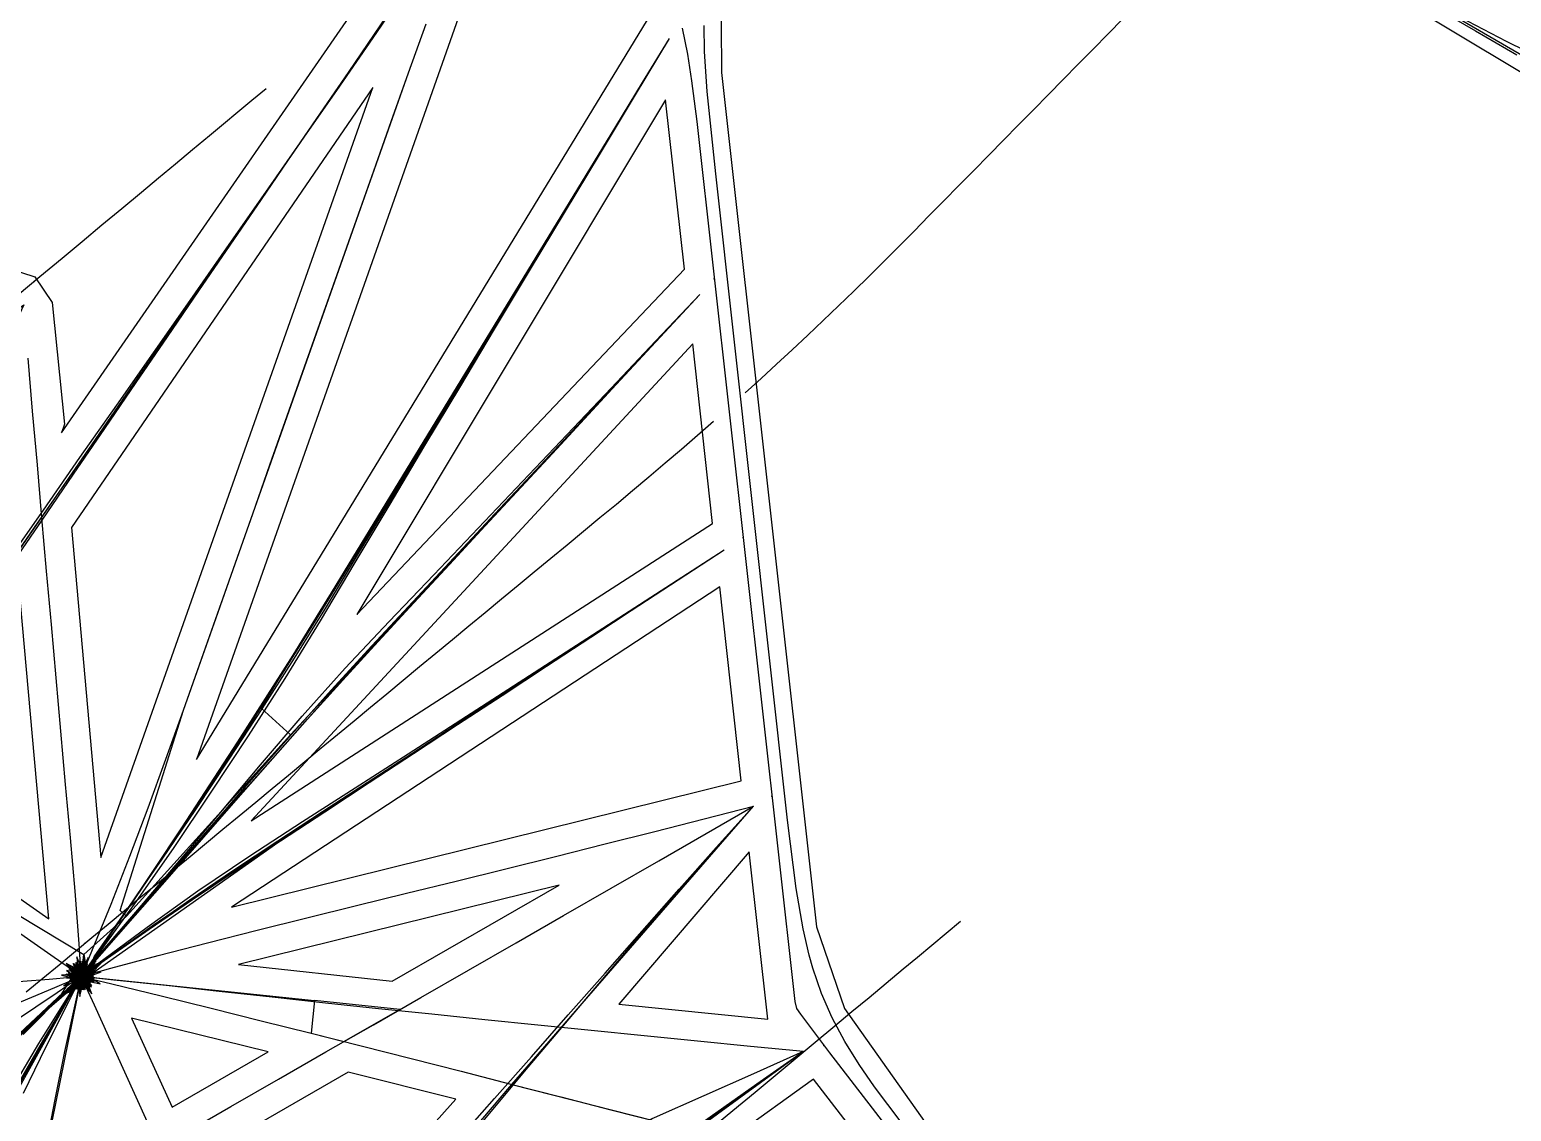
# Model space of a CAD drawing. Header units: metres. Extents: x 465982 to 489928, y 209046 to 231790.
# Drawn here: x 478407 to 481878, y 224340 to 226874 of the extents above; entities that cross this region are included whole.
import ezdxf

# ---------------------------------------------------------------- set-up
doc = ezdxf.new("R2010")
doc.units = ezdxf.units.M
for name, color, linetype in [('ANCHORS_INSIDE', 30, 'CONTINUOUS'), ('ANCHORS_OUTSIDE', 30, 'CONTINUOUS'), ('CELL', 1, 'CONTINUOUS'), ('GREEN_CORRIDOR_EDGES', 3, 'CONTINUOUS'), ('GREEN_CORRIDOR_PARCELS', 3, 'CONTINUOUS'), ('RAILWAY', 7, 'CONTINUOUS'), ('WOOL_PARCELS', 32, 'CONTINUOUS'), ('WOOL_ROADS_L2', 94, 'CONTINUOUS'), ('WOOL_THREADS', 8, 'CONTINUOUS')]:
    doc.layers.add(name, color=color, linetype=linetype)

msp = doc.modelspace()

# ---------------------------------------------------------------- linework, layer by layer
at = {"layer": 'ANCHORS_INSIDE'}
for p in [(478416.781, 226284.017), (480010.468, 226290.377), (480077.885, 225684.517), (480145.303, 225078.656), (480267.514, 224493.874)]:
    msp.add_point(p, dxfattribs=at)
at = {"layer": 'ANCHORS_OUTSIDE'}
msp.add_point((478536.796, 224734.202), dxfattribs=at)
at = {"layer": 'CELL'}
for points in [[(480570.97, 224152.11), (480385.76, 224397.04), (480349.54, 224449.67), (480316.17, 224503.5), (480286.62, 224558.91), (480261.57, 224616.17), (480241.21, 224675.33), (480232.68, 224705.58), (480218.47, 224767.21), (480202.36, 224861.75), (480182.18, 225021.95), (480013.74, 226536.2), (479993.73, 226728.7), (479987.39, 226822.89), (479987.1, 226883.47)], [(479935.2, 226877.25), (479947.57, 226816.67), (479957.32, 226754.15), (479969.5, 226658.54), (480198.89, 224597.09), (480203.1, 224580.54), (480212.37, 224567.67), (480280.16, 224476.95), (480487.96, 224207.72), (480563.77, 224102.8), (480617.33, 224022.17), (480666.38, 223939.18), (480709.26, 223853.29), (480745.06, 223764.31), (480774.19, 223672.62), (480805.43, 223547.49), (480831.62, 223420.7), (480866.17, 223229.34), (480902.1, 223005.28), (480930.22, 222812.81), (480960.89, 222587.95), (481077.1, 221687.65)]]:
    msp.add_lwpolyline(points, dxfattribs=at)
at = {"layer": 'GREEN_CORRIDOR_EDGES'}
for points in [[(478377.076, 226250.968), (478430.502, 226295.428), (478482.572, 226338.778), (478529.395, 226377.581), (478576, 226416.253), (478622.709, 226455.134), (478668.459, 226493.267), (478708.542, 226526.466), (478748.426, 226559.591), (478788.323, 226592.82), (478827.784, 226625.758), (478861.059, 226653.316), (478894.281, 226680.936), (478927.366, 226708.541), (478960.512, 226736.253)], [(480000.404, 224297.405), (480053.786, 224341.829), (480106.026, 224385.32), (480152.822, 224424.101), (480199.786, 224463.071), (480246.522, 224501.975), (480292.516, 224540.31), (480332.696, 224573.59), (480372.984, 224607.051), (480413.165, 224640.516), (480452.885, 224673.67), (480486.497, 224701.509), (480520.058, 224729.411), (480553.655, 224757.443), (480587.137, 224785.434)]]:
    msp.add_lwpolyline(points, dxfattribs=at)
at = {"layer": 'GREEN_CORRIDOR_PARCELS'}
for points in [[(478573.594, 224934.249), (479210.404, 226738.1), (478504.654, 225707.508)], [(478925.66, 225020.211), (480006.622, 225717.365), (479959.869, 226137.524)], [(478879.443, 224818.488), (480073.731, 225114.278), (480023.176, 225568.603)], [(478451.44, 224791.106), (478385.393, 225531.844), (478065.775, 225061.483)], [(480135.841, 224556.12), (480092.216, 224948.165), (479786.931, 224591.374)], [(479255.904, 224644.962), (479646.805, 224870.093), (478896.237, 224684.201)], [(478740.421, 224349.49), (478965.497, 224479.191), (478645.278, 224558.442)], [(478904.869, 223988.302), (479161.346, 224096.178), (479404.631, 224368.257), (479152.618, 224431.918), (478796.367, 224226.627)]]:
    msp.add_lwpolyline(points, close=True, dxfattribs=at)
at = {"layer": 'RAILWAY'}
for points in [[(480082.85, 226023.08), (480119.97, 226056.34), (480156.38, 226090.3), (480193.14, 226123.92), (480229.56, 226158.23), (480265.62, 226192.19), (480301.68, 226226.86), (480337.39, 226261.52), (480373.11, 226296.18), (480408.47, 226331.2), (480443.83, 226366.56), (480478.84, 226401.93), (480513.5, 226437.64), (480548.52, 226473), (480583.53, 226508.72), (480618.54, 226544.08), (480653.55, 226579.45), (480688.22, 226615.16), (480723.23, 226650.52), (480758.24, 226686.24), (480793.25, 226721.6), (480827.91, 226757.32), (480862.93, 226792.68), (480897.94, 226828.39), (480932.95, 226863.76), (480967.61, 226899.12)], [(478398.77, 224620.07), (478437.28, 224651.93), (478475.8, 224683.45), (478513.96, 224715.31), (478552.47, 224747.17), (478590.64, 224778.68), (478629.15, 224810.55), (478667.31, 224842.41), (478705.83, 224873.92), (478744.34, 224905.78), (478782.5, 224937.3), (478821.02, 224969.16), (478859.18, 225001.02), (478897.69, 225032.53), (478936.21, 225064.4), (478974.37, 225096.26), (479012.88, 225127.77), (479051.4, 225159.63), (479089.56, 225191.5), (479128.07, 225223.01), (479166.59, 225254.87), (479204.75, 225286.74), (479243.26, 225318.25), (479281.78, 225350.11), (479319.94, 225381.97), (479358.45, 225413.49), (479396.97, 225445.35), (479435.48, 225477.21), (479473.64, 225508.72), (479512.16, 225540.59), (479550.67, 225572.45), (479588.83, 225603.96), (479627.35, 225635.82), (479665.86, 225667.34), (479704.02, 225699.2), (479742.54, 225731.06), (479781.05, 225762.57), (479819.21, 225794.44), (479857.38, 225826.65), (479895.54, 225858.86), (479933.35, 225891.07), (479971.17, 225923.99), (480008.63, 225956.55)]]:
    msp.add_lwpolyline(points, dxfattribs=at)
at = {"layer": 'WOOL_PARCELS'}
for points in [[(478488.433, 225949.306), (478480.862, 225928.998), (479381.928, 227230.958), (476931.206, 228245.696), (476647.768, 227573.348), (476632.593, 227483.456), (476660.616, 227422.886), (477506.009, 226590.932), (478418.465, 226294.737), (478459.5, 226234.333)], [(481095.483, 222189.056), (481859.781, 223037.138), (483140.897, 224827.428), (483510.833, 225809.005), (481163.047, 227216.055), (480945.763, 227248.653), (480025.99, 227002.18), (480027.087, 226773.125), (480249.692, 224771.937), (480315.316, 224581.252), (480849.718, 223826.886)], [(478797.2, 225163.936), (479862.507, 226910.671), (479788.977, 227042.896), (479513.635, 227193.383)], [(479173.431, 225503.608), (479940.384, 226312.628), (479896.244, 226709.298)], [(480955.199, 222019.957), (480978.184, 222019.726), (480752.188, 223566.577), (480593.486, 223961.027), (480242.946, 224415.194), (480055.91, 224280.868), (480771.724, 222036.506)]]:
    msp.add_lwpolyline(points, close=True, dxfattribs=at)
at = {"layer": 'WOOL_ROADS_L2'}
for points in [[(480896.589, 227275.344), (481113.249, 227268.071), (481411.152, 227105.877), (481602.692, 226989.324), (482121.217, 226687.892)], [(477963.993, 225050.035), (479125.615, 226731.722), (479462.307, 227228.966)], [(479017.691, 225221.673), (478949.265, 225284.296), (479905.574, 226853.437)], [(478633.462, 224797.499), (478618.661, 224810.529), (478766.866, 225279.889), (479294.354, 226773.029)], [(476832.742, 225097.341), (477435.814, 225420.649), (477680.675, 225725.368), (478392.919, 226229.579), (477873.302, 225113.672), (477963.993, 225050.035), (478533.465, 224707.226)], [(479017.691, 225221.673), (479976.382, 226253.744)], [(478541.067, 224654.996), (479056.437, 225017.964), (480033.453, 225655.503)], [(478633.462, 224797.499), (479017.691, 225221.673)], [(479536.38, 224402.943), (480102.551, 225055.188)], [(478526.364, 224646.869), (478533.465, 224707.226), (478633.462, 224797.499)], [(478114.378, 223902.433), (478410.554, 224077.849), (478526.364, 224646.869)], [(478526.364, 224646.869), (478511.359, 224629.585), (478367.019, 224369.484)], [(478396.325, 224533.836), (478526.364, 224646.869)], [(478541.067, 224654.996), (478526.364, 224646.869)], [(478541.067, 224654.996), (479074.102, 224599.482)], [(479074.102, 224599.482), (479066.159, 224522.857), (479142.945, 224503.275)], [(479142.945, 224503.275), (479274.164, 224578.745), (479074.102, 224599.482)], [(479963.061, 224294.133), (480219.632, 224480.743)], [(479177.614, 223983.015), (479536.38, 224402.943)], [(479536.38, 224402.943), (479963.061, 224294.133)]]:
    msp.add_lwpolyline(points, dxfattribs=at)
at = {"layer": 'WOOL_THREADS'}
for points in [[(480034.999, 227045.168), (480131.677, 227071.139), (480227.18, 227096.804), (480322.972, 227122.543), (480419.007, 227148.324), (480515.33, 227174.177), (480611.667, 227200.064), (480708.021, 227226.089), (480804.359, 227252.531), (480900.479, 227279.102), (480997.203, 227303.088), (481095.845, 227314.671), (481192.76, 227292.765), (481276.051, 227235.397), (481355.311, 227172.407), (481435.522, 227110.747), (481517.568, 227051.724), (481601.773, 226995.86), (481688, 226943.238), (481775.959, 226893.511), (481865.416, 226846.511), (481956.192, 226802.1)], [(480034.999, 227045.168), (480143.035, 227074.202), (480250.069, 227102.963), (480356.889, 227131.684), (480463.662, 227160.418), (480570.369, 227189.111), (480677.235, 227217.626), (480784.445, 227245.173), (480892.648, 227268.767), (481002.706, 227280.01), (481112.161, 227263.589), (481213.274, 227214.708), (481310.697, 227158.588), (481407.129, 227100.731), (481503.315, 227042.574), (481599.652, 226984.741), (481696.355, 226927.525), (481793.483, 226870.984), (481890.95, 226815.149)], [(478337.803, 225590.365), (478418.338, 225707.329), (478498.82, 225824.232), (478579.522, 225941.119), (478660.248, 226058.015), (478740.998, 226174.943), (478821.78, 226291.915), (478902.529, 226408.833), (478983.246, 226525.699), (479063.933, 226642.523), (479144.566, 226759.326), (479224.588, 226876.423), (479304.125, 226993.783), (479383.268, 227111.249), (479462.307, 227228.966)], [(478353.408, 225625.593), (478439.009, 225748.562), (478524.366, 225871.761), (478610.484, 225994.392), (478696.555, 226117.027), (478782.548, 226239.745), (478868.505, 226362.574), (478954.402, 226485.443), (479040.294, 226608.39), (479126.109, 226731.382), (479211.244, 226854.878), (479295.444, 226979.04), (479379.014, 227103.777), (479462.307, 227228.966)], [(478362.864, 225617.857), (478435.908, 225725.173), (478509.013, 225832.453), (478582.394, 225939.802), (478655.831, 226047.148), (478729.277, 226154.443), (478802.763, 226261.753), (478876.254, 226369.038), (478949.716, 226476.263), (479023.255, 226583.585), (479096.84, 226690.97), (479170.427, 226798.376), (479243.807, 226905.839), (479316.872, 227013.454), (479389.587, 227121.076), (479462.307, 227228.966)], [(478533.465, 224707.226), (478529.104, 224668.432), (478526.494, 224642.659), (478528.706, 224668.474), (478527.027, 224643.034), (478528.237, 224668.664), (478527.51, 224643.078), (478527.768, 224668.697), (478527.97, 224643.085), (478527.32, 224668.693), (478528.404, 224643.101), (478526.902, 224668.671), (478528.804, 224643.128), (478526.521, 224668.641), (478529.163, 224643.163), (478526.184, 224668.603), (478529.478, 224643.202), (478525.896, 224668.565), (478529.74, 224643.24), (478525.66, 224668.528), (478529.946, 224643.274), (478525.485, 224668.497), (478530.092, 224643.3), (478525.369, 224668.476), (478530.175, 224643.316), (478525.318, 224668.466), (478530.194, 224643.32), (478525.333, 224668.469), (478530.145, 224643.31), (478525.415, 224668.485), (478530.029, 224643.288), (478525.567, 224668.511), (478529.843, 224643.257), (478525.785, 224668.547), (478529.59, 224643.217), (478526.073, 224668.589), (478529.269, 224643.175), (478526.426, 224668.631), (478528.883, 224643.135), (478526.844, 224668.668), (478528.435, 224643.103), (478527.322, 224668.693), (478527.929, 224643.086), (478527.855, 224668.701), (478527.369, 224643.091), (478528.439, 224668.682), (478526.764, 224643.123), (478529.065, 224668.634), (478526.119, 224643.191), (478529.726, 224668.55), (478525.446, 224643.3), (478530.414, 224668.435), (478524.758, 224643.477), (478531.14, 224668.342), (478524.117, 224643.869), (478532.043, 224668.654), (478523.935, 224645.515), (478534.889, 224673.011), (478553.981, 224718.821), (478597.335, 224825.536), (478641.281, 224937.66), (478684.404, 225050.971), (478726.014, 225165.215), (478766.866, 225279.889), (478807.425, 225394.757), (478847.978, 225509.628), (478888.531, 225624.501), (478929.082, 225739.372), (478969.635, 225854.244), (479010.187, 225969.117), (479050.74, 226083.988), (479091.291, 226198.859), (479131.843, 226313.73), (479172.396, 226428.601), (479212.948, 226543.472), (479253.506, 226658.339), (479294.354, 226773.029), (479335.774, 226887.376)], [(478382.33, 224514.177), (478492.196, 224620.378), (478561.762, 224692.285), (478496.637, 224618.549), (478559.763, 224698.094), (478652.285, 224825.329), (478743.375, 224955.411), (478831.715, 225087.291), (478919.308, 225219.702), (479004.866, 225353.644), (479088.106, 225489.064), (479169.463, 225625.824), (479250.913, 225762.634), (479332.507, 225899.345), (479414.184, 226035.876), (479495.951, 226172.269), (479577.791, 226308.581), (479659.629, 226444.742), (479741.532, 226580.896), (479823.495, 226717.089), (479905.574, 226853.437)], [(478383.118, 224522.288), (478484.913, 224618.324), (478558.699, 224652.794), (478496.672, 224684.221), (478533.892, 224624.925), (478557.619, 224702.159), (478636.628, 224814.929), (478716.69, 224930.433), (478795.555, 225047.312), (478873.793, 225164.867), (478951.322, 225282.97), (479027.433, 225401.933), (479101.847, 225522.005), (479174.844, 225643.017), (479247.713, 225763.917), (479320.602, 225884.79), (479393.58, 226005.767), (479466.602, 226126.759), (479539.68, 226247.8), (479612.83, 226368.917), (479685.995, 226490.035), (479759.179, 226611.167), (479832.328, 226732.228), (479905.574, 226853.437)], [(478384.12, 224520.605), (478478.88, 224608.984), (478532.427, 224640.636), (478521.78, 224683.027), (478535.618, 224634.467), (478516.692, 224678.004), (478541.122, 224635.989), (478511.991, 224674.375), (478545.602, 224639.656), (478508.041, 224670.058), (478548.86, 224644.442), (478504.848, 224665.052), (478549.901, 224650.055), (478500.335, 224659.55), (478543.495, 224652.629), (478566.449, 224710.448), (478639.275, 224816.947), (478713.191, 224926.305), (478786.461, 225036.79), (478859.39, 225147.755), (478931.717, 225259.395), (479003.219, 225371.705), (479073.671, 225484.771), (479143.249, 225598.562), (479212.622, 225712.585), (479281.983, 225826.654), (479351.327, 225940.742), (479420.648, 226054.822), (479489.937, 226168.874), (479559.243, 226282.988), (479628.555, 226397.128), (479697.854, 226511.267), (479767.123, 226625.369), (479836.29, 226739.306), (479905.574, 226853.437)], [(478533.465, 224707.226), (478529.137, 224668.795), (478526.639, 224643.685), (478528.532, 224668.006), (478527.258, 224643.719), (478527.915, 224668.065), (478527.883, 224643.723), (478527.285, 224668.063), (478528.521, 224643.749), (478526.639, 224668.022), (478529.176, 224643.809), (478525.974, 224667.943), (478529.853, 224643.909), (478525.286, 224667.822), (478530.552, 224644.053), (478524.575, 224667.653), (478531.276, 224644.247), (478523.839, 224667.429), (478532.023, 224644.501), (478523.08, 224667.144), (478532.792, 224644.821), (478522.302, 224666.789), (478533.579, 224645.214), (478521.508, 224666.355), (478534.378, 224645.691), (478520.707, 224665.834), (478535.179, 224646.258), (478519.908, 224665.218), (478535.971, 224646.924), (478519.126, 224664.499), (478536.741, 224647.696), (478518.373, 224663.673), (478537.471, 224648.577), (478517.669, 224662.738), (478538.144, 224649.569), (478517.032, 224661.69), (478538.74, 224650.67), (478516.485, 224660.536), (478539.236, 224651.875), (478516.046, 224659.282), (478539.611, 224653.175), (478515.739, 224657.94), (478539.845, 224654.555), (478515.582, 224656.528), (478539.919, 224655.994), (478515.594, 224655.066), (478539.818, 224657.473), (478515.788, 224653.578), (478539.529, 224658.961), (478516.175, 224652.096), (478539.047, 224660.431), (478516.76, 224650.652), (478538.381, 224661.856), (478517.562, 224649.292), (478537.587, 224663.251), (478518.701, 224648.182), (478536.978, 224664.975), (478521.015, 224648.33), (478538.347, 224671.275), (478566.018, 224711.526), (478630.077, 224805.346), (478696.72, 224904.01), (478762.99, 225003.856), (478828.784, 225104.477), (478894.288, 225205.412), (478959.413, 225306.778), (479023.771, 225408.729), (479087.323, 225511.292), (479150.313, 225614.253), (479213.353, 225717.415), (479276.394, 225820.658), (479339.374, 225923.867), (479402.232, 226026.931), (479465.111, 226130.078), (479528.014, 226233.312), (479590.946, 226336.626), (479653.849, 226439.919), (479716.799, 226543.314), (479779.739, 226646.704), (479842.611, 226749.995), (479905.574, 226853.437)], [(478379.796, 224517.081), (478474.398, 224605.895), (478515.436, 224647.502), (478549.35, 224670.44), (478509.286, 224645.849), (478548.691, 224665.373), (478506.844, 224648.489), (478549.505, 224661.82), (478505.768, 224651.862), (478550.1, 224658.292), (478505.374, 224655.411), (478550.178, 224654.709), (478505.571, 224658.998), (478549.689, 224651.14), (478506.347, 224662.527), (478548.626, 224647.675), (478507.69, 224665.905), (478547.009, 224644.408), (478509.574, 224669.04), (478544.867, 224641.427), (478511.96, 224671.844), (478542.25, 224638.82), (478514.792, 224674.233), (478539.222, 224636.666), (478517.998, 224676.132), (478535.861, 224635.035), (478521.494, 224677.477), (478532.258, 224633.971), (478525.183, 224678.201), (478528.51, 224633.461), (478528.936, 224678.132), (478524.624, 224633.161), (478532.308, 224676.45), (478519.795, 224631.02), (478531.737, 224669.861), (478573.99, 224708.891), (478657.47, 224803.774), (478742.745, 224900.912), (478828.241, 224998.693), (478914.065, 225096.749), (479000.314, 225194.914), (479087.437, 225292.592), (479175.404, 225389.586), (479264.307, 225485.736), (479353.205, 225581.759), (479442.214, 225677.839), (479531.304, 225773.956), (479620.443, 225870.087), (479709.515, 225966.117), (479798.492, 226062.027), (479887.356, 226157.8), (479976.382, 226253.744)], [(478383.449, 224521.031), (478485.409, 224616.711), (478556.194, 224656.538), (478492.762, 224669.828), (478551.504, 224631.398), (478514.934, 224688.843), (478526.657, 224620.786), (478540.947, 224688.18), (478503.909, 224629.848), (478559.061, 224671.514), (478492.834, 224652.84), (478561.23, 224646.057), (478500.068, 224677.78), (478545.149, 224626.416), (478522.225, 224692.667), (478522.502, 224627.128), (478562.75, 224697.187), (478651.659, 224800.335), (478742.891, 224905.161), (478834.38, 225010.639), (478926.336, 225116.503), (479018.939, 225222.111), (479112.877, 225326.672), (479207.961, 225430.476), (479304.012, 225533.441), (479400.094, 225636.363), (479496.193, 225739.308), (479592.253, 225842.212), (479688.292, 225945.097), (479784.328, 226047.98), (479880.298, 226150.798), (479976.382, 226253.744)], [(478391.078, 224520.031), (478493.373, 224623.035), (478565.76, 224685.609), (478486.405, 224634.311), (478573.893, 224666.631), (478480.928, 224659.043), (478571.669, 224638.564), (478491.924, 224686.437), (478551.949, 224615.459), (478517.448, 224701.803), (478524.278, 224608.815), (478543.32, 224700.006), (478502.387, 224615.325), (478558.668, 224694.121), (478654.964, 224806.915), (478752.863, 224921.446), (478850.509, 225036.183), (478947.051, 225151.858), (479045.304, 225265.906), (479145.84, 225377.93), (479249.196, 225487.652), (479353.365, 225596.634), (479457.441, 225705.804), (479561.304, 225815.089), (479665.068, 225924.544), (479768.774, 226034.109), (479872.515, 226143.828), (479976.382, 226253.744)], [(478533.465, 224707.226), (478529.193, 224669.999), (478529.003, 224646.973), (478524.238, 224665.942), (478532.905, 224647.307), (478520.811, 224663.464), (478535.949, 224649.906), (478518.46, 224660.151), (478537.648, 224653.555), (478517.543, 224656.233), (478537.784, 224657.56), (478518.196, 224652.293), (478536.381, 224661.281), (478520.287, 224648.932), (478533.691, 224664.159), (478523.465, 224646.639), (478530.153, 224665.79), (478527.227, 224645.716), (478526.309, 224665.983), (478531.013, 224646.248), (478522.715, 224664.761), (478534.293, 224648.102), (478519.855, 224662.354), (478536.647, 224650.967), (478518.074, 224659.136), (478537.809, 224654.423), (478517.551, 224655.561), (478537.694, 224658.001), (478518.283, 224652.091), (478536.384, 224661.26), (478520.115, 224649.134), (478534.1, 224663.837), (478522.773, 224647), (478531.155, 224665.481), (478525.916, 224645.876), (478527.904, 224666.072), (478529.186, 224645.819), (478524.701, 224665.611), (478532.241, 224646.769), (478521.862, 224664.208), (478534.803, 224648.576), (478519.63, 224662.054), (478536.663, 224651.018), (478518.172, 224659.387), (478537.698, 224653.844), (478517.572, 224656.467), (478537.866, 224656.792), (478517.828, 224653.553), (478537.199, 224659.616), (478518.879, 224650.876), (478535.793, 224662.098), (478520.606, 224648.631), (478533.788, 224664.068), (478522.849, 224646.969), (478531.354, 224665.403), (478525.429, 224645.994), (478528.679, 224666.048), (478528.142, 224645.798), (478525.911, 224666.086), (478530.653, 224646.651), (478522.778, 224666.198), (478530.464, 224649.464), (478542.788, 224672.524), (478575.347, 224709.904), (478653.619, 224798.973), (478733.937, 224890.236), (478814.461, 224981.984), (478895.236, 225074.223), (478976.309, 225166.573), (479057.882, 225258.428), (479140.196, 225349.67), (479223.23, 225440.449), (479306.818, 225530.872), (479390.436, 225621.251), (479474.085, 225711.622), (479557.703, 225801.925), (479641.397, 225892.277), (479725.105, 225982.62), (479808.847, 226072.986), (479892.56, 226163.308), (479976.382, 226253.744)], [(478533.465, 224707.226), (478529.772, 224672.494), (478532.718, 224654.294), (478519.505, 224656.651), (478534.807, 224655.96), (478520.312, 224655.107), (478534.981, 224657.24), (478520.669, 224653.847), (478534.678, 224658.472), (478521.133, 224652.667), (478534.142, 224659.604), (478521.764, 224651.6), (478533.437, 224660.603), (478522.539, 224650.676), (478532.603, 224661.448), (478523.422, 224649.914), (478531.681, 224662.124), (478524.372, 224649.324), (478530.712, 224662.631), (478525.351, 224648.9), (478529.733, 224662.975), (478526.322, 224648.633), (478528.778, 224663.169), (478527.255, 224648.505), (478527.872, 224663.235), (478528.126, 224648.494), (478527.039, 224663.197), (478528.917, 224648.575), (478526.292, 224663.081), (478529.618, 224648.719), (478525.639, 224662.914), (478530.223, 224648.903), (478525.084, 224662.721), (478530.73, 224649.101), (478524.625, 224662.522), (478531.141, 224649.296), (478524.26, 224662.335), (478531.46, 224649.47), (478523.985, 224662.177), (478531.694, 224649.61), (478523.792, 224662.058), (478531.846, 224649.707), (478523.68, 224661.984), (478531.92, 224649.757), (478523.642, 224661.957), (478531.922, 224649.759), (478523.675, 224661.981), (478531.854, 224649.713), (478523.779, 224662.048), (478531.717, 224649.624), (478523.949, 224662.156), (478531.513, 224649.5), (478524.185, 224662.294), (478531.245, 224649.351), (478524.485, 224662.453), (478530.915, 224649.186), (478524.843, 224662.62), (478530.529, 224649.017), (478525.257, 224662.786), (478530.09, 224648.856), (478525.72, 224662.933), (478529.611, 224648.703), (478526.227, 224663.03), (478529.106, 224648.509), (478526.781, 224662.907), (478528.603, 224647.867), (478527.273, 224662.099), (478525.886, 224683.339), (478522.491, 224732.434), (478513.002, 224855.422), (478502.023, 224980.356), (478490.88, 225105.355), (478479.735, 225230.355), (478468.59, 225355.357), (478457.446, 225480.357), (478446.306, 225605.353), (478435.482, 225730.036), (478424.692, 225854.744), (478413.648, 225979.792), (478403.122, 226104.64)], [(478355.577, 224375.467), (478428.298, 224499.208), (478502.34, 224617.758), (478554.805, 224693.147), (478499.937, 224620.968), (478556.767, 224690.363), (478498.082, 224622.019), (478557.8, 224689.271), (478497.139, 224622.792), (478558.698, 224688.401), (478495.978, 224623.859), (478560.264, 224686.738), (478493.508, 224626.32), (478565.851, 224685.61), (478681.595, 224771.406), (478800.627, 224856.589), (478922.462, 224938.598), (479045.578, 225018.708), (479169.345, 225097.995), (479293.011, 225177.355), (479416.526, 225256.833), (479539.999, 225336.466), (479663.343, 225416.121), (479786.631, 225495.818), (479909.944, 225575.581), (480033.453, 225655.503)], [(478383.755, 224520.613), (478485.42, 224615.796), (478553.044, 224658.281), (478492.333, 224661.351), (478557.093, 224643.682), (478500.612, 224675.311), (478549.379, 224631.569), (478511.847, 224685.28), (478536.429, 224625.429), (478526.394, 224691.996), (478522.919, 224631.554), (478577.25, 224691.319), (478693.783, 224774.299), (478813.651, 224856.815), (478934.782, 224937.642), (479056.729, 225017.478), (479178.789, 225097.284), (479300.779, 225177.014), (479422.779, 225256.729), (479544.874, 225336.484), (479666.924, 225416.193), (479788.983, 225495.894), (479911.108, 225575.632), (480033.453, 225655.503)], [(478388.243, 224524.64), (478477.487, 224608.357), (478518.74, 224644.776), (478542.31, 224674.924), (478517.425, 224639.315), (478537.459, 224674.85), (478519.991, 224636.877), (478533.992, 224675.861), (478523.3, 224635.697), (478530.523, 224676.574), (478526.8, 224635.211), (478526.986, 224676.733), (478530.34, 224635.344), (478523.466, 224676.295), (478533.813, 224636.08), (478520.065, 224675.262), (478537.117, 224637.402), (478516.881, 224673.661), (478540.156, 224639.273), (478514.012, 224671.534), (478542.835, 224641.642), (478511.543, 224668.938), (478545.074, 224644.444), (478509.553, 224665.951), (478546.8, 224647.597), (478508.102, 224662.657), (478547.956, 224651.008), (478507.234, 224659.155), (478548.49, 224654.576), (478506.937, 224655.544), (478548.271, 224658.164), (478506.942, 224651.838), (478546.571, 224661.374), (478505.466, 224647.038), (478540.585, 224661.219), (478582.75, 224695.055), (478680.46, 224764.663), (478781.468, 224835.225), (478884.291, 224904.949), (478988.324, 224973.847), (479092.858, 225042.062), (479197.325, 225110.202), (479301.657, 225178.25), (479406.003, 225246.301), (479510.5, 225314.451), (479615.092, 225382.661), (479719.716, 225450.892), (479824.313, 225519.107), (479928.826, 225587.267), (480033.453, 225655.503)], [(478533.465, 224707.226), (478529.46, 224670.936), (478529.437, 224649.653), (478524.366, 224664.676), (478531.195, 224648.386), (478523.596, 224663.567), (478532.206, 224648.635), (478522.764, 224662.938), (478533.059, 224649.189), (478521.981, 224662.296), (478533.808, 224649.853), (478521.283, 224661.591), (478534.458, 224650.587), (478520.683, 224660.829), (478535.007, 224651.37), (478520.185, 224660.028), (478535.454, 224652.186), (478519.788, 224659.203), (478535.801, 224653.017), (478519.491, 224658.369), (478536.051, 224653.849), (478519.287, 224657.542), (478536.211, 224654.668), (478519.169, 224656.733), (478536.288, 224655.464), (478519.129, 224655.953), (478536.293, 224656.228), (478519.157, 224655.208), (478536.236, 224656.951), (478519.243, 224654.507), (478536.123, 224657.629), (478519.378, 224653.853), (478535.969, 224658.26), (478519.551, 224653.246), (478535.781, 224658.841), (478519.753, 224652.69), (478535.566, 224659.373), (478519.978, 224652.182), (478535.333, 224659.857), (478520.217, 224651.722), (478535.089, 224660.295), (478520.464, 224651.306), (478534.84, 224660.689), (478520.715, 224650.933), (478534.589, 224661.042), (478520.965, 224650.598), (478534.34, 224661.359), (478521.211, 224650.298), (478534.097, 224661.642), (478521.452, 224650.031), (478533.86, 224661.896), (478521.686, 224649.791), (478533.63, 224662.122), (478521.91, 224649.577), (478533.408, 224662.326), (478522.128, 224649.383), (478533.194, 224662.507), (478522.336, 224649.206), (478532.98, 224662.666), (478522.525, 224649.026), (478532.739, 224662.761), (478522.62, 224648.729), (478532.267, 224662.505), (478522.185, 224647.498), (478530.27, 224660.656), (478549.192, 224671.044), (478588.742, 224698.555), (478686.749, 224766.72), (478787.818, 224836.091), (478890.413, 224905.066), (478993.972, 224973.672), (479097.884, 225041.951), (479201.768, 225110.164), (479305.552, 225178.282), (479409.28, 225246.335), (479513.187, 225314.483), (479617.212, 225382.689), (479721.29, 225450.915), (479825.355, 225519.122), (479929.346, 225587.275), (480033.453, 225655.503)], [(478322.377, 224029.818), (478433.314, 224094.354), (478544.333, 224158.726), (478655.583, 224222.971), (478766.729, 224287.089), (478878.036, 224351.241), (478989.348, 224415.384), (479100.682, 224479.234), (479212.012, 224542.875), (479323.382, 224606.545), (479434.799, 224670.453), (479546.212, 224734.619), (479657.625, 224798.786), (479769.084, 224862.783), (479880.388, 224926.86), (479991.405, 224990.868), (480102.551, 225055.188)], [(478326.074, 223132.894), (478423.06, 223220.901), (478518.416, 223310.699), (478612.003, 223402.382), (478703.33, 223496.364), (478793.214, 223591.845), (478881.602, 223688.925), (478969.294, 223786.392), (479057.202, 223883.545), (479145.378, 223980.286), (479233.432, 224077.058), (479321.235, 224174.184), (479408.53, 224271.811), (479495.386, 224369.869), (479582.018, 224467.863), (479668.499, 224565.785), (479754.956, 224663.851), (479841.382, 224762.13), (479928.002, 224860.244), (480014.94, 224957.863), (480102.551, 225055.188)], [(478404.618, 223150.243), (478505.096, 223238.301), (478603.754, 223328.581), (478700.157, 223421.499), (478793.618, 223517.628), (478883.655, 223617.254), (478970.141, 223719.961), (479054.887, 223824.381), (479140.922, 223927.893), (479228.042, 224030.452), (479315.342, 224132.928), (479401.957, 224236.169), (479488.054, 224339.977), (479574.648, 224443.336), (479661.676, 224546.197), (479748.762, 224648.959), (479835.795, 224751.835), (479923.361, 224854.174), (480012.284, 224955.145), (480102.551, 225055.188)], [(478533.465, 224707.226), (478529.32, 224671.828), (478522.907, 224653.149), (478535.68, 224659.403), (478520.872, 224652.936), (478534.948, 224659.155), (478520.651, 224652.715), (478534.797, 224659.217), (478520.66, 224652.593), (478534.734, 224659.313), (478520.703, 224652.491), (478534.685, 224659.409), (478520.749, 224652.397), (478534.638, 224659.499), (478520.794, 224652.309), (478534.594, 224659.582), (478520.836, 224652.229), (478534.553, 224659.659), (478520.875, 224652.158), (478534.516, 224659.727), (478520.911, 224652.094), (478534.483, 224659.786), (478520.942, 224652.039), (478534.454, 224659.835), (478520.968, 224651.994), (478534.431, 224659.875), (478520.989, 224651.96), (478534.414, 224659.904), (478521.002, 224651.937), (478534.404, 224659.922), (478521.009, 224651.925), (478534.4, 224659.928), (478521.009, 224651.925), (478534.404, 224659.922), (478521.002, 224651.937), (478534.414, 224659.904), (478520.987, 224651.962), (478534.433, 224659.871), (478520.965, 224652), (478534.459, 224659.828), (478520.935, 224652.051), (478534.491, 224659.77), (478520.899, 224652.116), (478534.532, 224659.699), (478520.856, 224652.193), (478534.577, 224659.615), (478520.807, 224652.284), (478534.629, 224659.517), (478520.753, 224652.387), (478534.685, 224659.408), (478520.696, 224652.503), (478534.744, 224659.286), (478520.635, 224652.631), (478534.806, 224659.152), (478520.572, 224652.77), (478534.869, 224659.008), (478520.508, 224652.918), (478534.933, 224658.854), (478520.441, 224653.075), (478534.989, 224658.69), (478520.358, 224653.233), (478534.995, 224658.503), (478520.154, 224653.356), (478534.675, 224658.208), (478519.099, 224653.237), (478532.734, 224657.487), (478552.31, 224662.861), (478596.826, 224675.35), (478707.873, 224705.435), (478823.433, 224734.935), (478939.683, 224764.173), (479056.153, 224793.029), (479172.623, 224821.876), (479289.096, 224850.723), (479405.567, 224879.57), (479522.038, 224908.416), (479638.508, 224937.267), (479754.841, 224966.336), (479871.041, 224995.565), (479986.785, 225025.241), (480102.551, 225055.188)], [(478533.465, 224707.226), (478529.689, 224673.906), (478524.841, 224658.713), (478532.748, 224650.576), (478523.356, 224659.709), (478533.155, 224652.3), (478522.349, 224658.776), (478533.71, 224653.613), (478521.805, 224657.503), (478534.052, 224654.963), (478521.593, 224656.133), (478534.103, 224656.348), (478521.692, 224654.756), (478533.852, 224657.703), (478522.088, 224653.44), (478533.315, 224658.964), (478522.758, 224652.248), (478532.522, 224660.072), (478523.663, 224651.236), (478531.516, 224660.977), (478524.757, 224650.448), (478530.348, 224661.641), (478525.985, 224649.914), (478529.076, 224662.038), (478527.285, 224649.656), (478527.761, 224662.159), (478528.601, 224649.674), (478526.461, 224662.002), (478529.871, 224649.963), (478525.233, 224661.585), (478531.043, 224650.503), (478524.128, 224660.931), (478532.071, 224651.263), (478523.188, 224660.076), (478532.915, 224652.204), (478522.447, 224659.059), (478533.547, 224653.285), (478521.928, 224657.927), (478533.949, 224654.455), (478521.645, 224656.728), (478534.113, 224655.67), (478521.601, 224655.51), (478534.038, 224656.881), (478521.79, 224654.318), (478533.737, 224658.043), (478522.2, 224653.196), (478533.224, 224659.117), (478522.809, 224652.18), (478532.526, 224660.065), (478523.59, 224651.305), (478531.67, 224660.86), (478524.512, 224650.596), (478530.691, 224661.478), (478525.541, 224650.074), (478529.621, 224661.903), (478526.64, 224649.749), (478528.501, 224662.124), (478527.773, 224649.631), (478527.366, 224662.139), (478528.902, 224649.719), (478526.252, 224661.95), (478529.991, 224650.008), (478525.195, 224661.566), (478531.007, 224650.486), (478524.222, 224661.005), (478531.911, 224651.145), (478523.344, 224660.3), (478532.606, 224651.997), (478522.064, 224660.013), (478504.825, 224671.975), (478464.289, 224700.242), (478362.219, 224771.597)], [(478533.465, 224707.226), (478529.34, 224670.068), (478528.368, 224647.139), (478525.986, 224666.321), (478530.877, 224646.536), (478523.6, 224665.153), (478533.195, 224647.448), (478521.489, 224663.764), (478535.145, 224649.012), (478519.771, 224661.952), (478536.627, 224651.007), (478518.554, 224659.795), (478537.567, 224653.285), (478517.903, 224657.433), (478537.924, 224655.694), (478517.839, 224655.013), (478537.699, 224658.088), (478518.343, 224652.68), (478536.929, 224660.328), (478519.363, 224650.563), (478535.681, 224662.295), (478520.817, 224648.768), (478534.046, 224663.898), (478522.604, 224647.374), (478532.133, 224665.071), (478524.615, 224646.431), (478530.054, 224665.78), (478526.735, 224645.956), (478527.919, 224666.021), (478528.859, 224645.944), (478525.83, 224665.814), (478530.89, 224646.362), (478523.876, 224665.198), (478532.748, 224647.161), (478522.129, 224664.228), (478534.37, 224648.285), (478520.644, 224662.968), (478535.711, 224649.663), (478519.455, 224661.488), (478536.742, 224651.23), (478518.585, 224659.854), (478537.45, 224652.913), (478518.038, 224658.134), (478537.837, 224654.654), (478517.81, 224656.389), (478537.911, 224656.392), (478517.883, 224654.671), (478537.695, 224658.078), (478518.238, 224653.028), (478537.211, 224659.669), (478518.845, 224651.496), (478536.488, 224661.131), (478519.676, 224650.11), (478535.557, 224662.437), (478520.701, 224648.894), (478534.449, 224663.564), (478521.892, 224647.874), (478533.206, 224664.513), (478523.236, 224647.112), (478531.892, 224665.395), (478524.79, 224646.942), (478530.48, 224667.127), (478527.736, 224649.112), (478502.906, 224653.453), (478452.045, 224649.005), (478328.099, 224639.592)], [(478533.465, 224707.226), (478526.536, 224666.994), (478530.827, 224638.371), (478522.78, 224669.926), (478535.536, 224641.979), (478518.26, 224668.23), (478539.345, 224645.287), (478514.835, 224664.689), (478542.076, 224649.434), (478512.753, 224660.199), (478543.405, 224654.207), (478512.19, 224655.278), (478543.18, 224659.156), (478513.192, 224650.428), (478541.423, 224663.786), (478515.658, 224646.132), (478538.308, 224667.637), (478519.344, 224642.823), (478534.146, 224670.324), (478523.878, 224640.828), (478529.353, 224671.577), (478528.81, 224640.349), (478524.407, 224671.269), (478533.645, 224641.434), (478519.805, 224669.433), (478537.899, 224643.976), (478516.006, 224666.249), (478541.147, 224647.72), (478513.391, 224662.038), (478543.063, 224652.292), (478512.222, 224657.221), (478543.454, 224657.235), (478512.618, 224652.279), (478542.282, 224662.052), (478514.539, 224647.706), (478539.661, 224666.262), (478517.793, 224643.964), (478535.856, 224669.443), (478522.054, 224641.426), (478531.246, 224671.275), (478526.895, 224640.347), (478526.295, 224671.574), (478531.831, 224640.836), (478521.498, 224670.309), (478536.367, 224642.843), (478517.337, 224667.609), (478540.048, 224646.169), (478514.23, 224663.743), (478542.506, 224650.479), (478512.488, 224659.097), (478543.495, 224655.341), (478512.292, 224654.146), (478542.916, 224660.238), (478512.152, 224649.544), (478465.182, 224628.976), (478357.314, 224584.203)], [(478533.465, 224707.226), (478520.529, 224632.3), (478539.436, 224687.885), (478516.295, 224627.479), (478540.263, 224685.158), (478514.951, 224627.146), (478540.84, 224684.562), (478514.485, 224627.231), (478541.01, 224684.436), (478514.505, 224627.203), (478540.763, 224684.542), (478514.99, 224626.982), (478539.986, 224684.883), (478516.132, 224626.503), (478538.356, 224685.522), (478518.409, 224625.701), (478535.185, 224686.489), (478522.785, 224624.685), (478529.168, 224687.421), (478530.788, 224624.527), (478519.908, 224686.461), (478540.533, 224627.094), (478510.29, 224682.201), (478549.626, 224633.228), (478502.347, 224674.62), (478556.09, 224642.105), (478497.452, 224664.769), (478559.005, 224652.653), (478495.933, 224653.783), (478557.505, 224663.089), (478496.444, 224642.173), (478548.346, 224669.549), (478499.937, 224610.29), (478433.221, 224498.559), (478366.429, 224382.137)], [(478533.465, 224707.226), (478542.734, 224654.632), (478503.665, 224654.2), (478548.133, 224657.947), (478506.109, 224653.647), (478548.977, 224658.513), (478506.501, 224653.211), (478549.042, 224658.994), (478506.616, 224652.75), (478548.989, 224659.463), (478506.699, 224652.285), (478548.909, 224659.93), (478506.786, 224651.82), (478548.818, 224660.395), (478506.884, 224651.355), (478548.715, 224660.859), (478506.991, 224650.892), (478548.602, 224661.321), (478507.11, 224650.431), (478548.478, 224661.781), (478507.239, 224649.972), (478548.344, 224662.239), (478507.378, 224649.515), (478548.199, 224662.695), (478507.528, 224649.061), (478548.045, 224663.148), (478507.688, 224648.608), (478547.88, 224663.599), (478507.858, 224648.159), (478547.704, 224664.047), (478508.039, 224647.712), (478547.518, 224664.492), (478508.231, 224647.269), (478547.322, 224664.934), (478508.433, 224646.828), (478547.116, 224665.373), (478508.648, 224646.394), (478546.906, 224665.812), (478508.892, 224645.972), (478546.732, 224666.273), (478509.269, 224645.625), (478546.874, 224666.923), (478510.519, 224645.803), (478549.247, 224668.982), (478516.07, 224648.928), (478471.325, 224617.391), (478371.063, 224550.134)], [(478533.465, 224707.226), (478541.633, 224643.446), (478504.581, 224672.706), (478547.989, 224641.697), (478506.425, 224671.127), (478548.742, 224641.189), (478506.701, 224670.928), (478548.845, 224641.113), (478506.745, 224670.908), (478548.85, 224641.089), (478506.764, 224670.922), (478548.834, 224641.062), (478506.788, 224670.955), (478548.805, 224641.021), (478506.824, 224671.004), (478548.764, 224640.962), (478506.871, 224671.071), (478548.709, 224640.887), (478506.933, 224671.155), (478548.643, 224640.795), (478507.006, 224671.256), (478548.563, 224640.686), (478507.092, 224671.372), (478548.47, 224640.562), (478507.19, 224671.503), (478548.367, 224640.425), (478507.298, 224671.646), (478548.255, 224640.278), (478507.414, 224671.796), (478548.136, 224640.122), (478507.54, 224671.953), (478548.016, 224639.957), (478507.684, 224672.102), (478547.928, 224639.761), (478507.927, 224672.173), (478548.092, 224639.351), (478508.865, 224671.692), (478549.874, 224637.215), (478515.949, 224669.589), (478497.345, 224606.881), (478435.579, 224501.522), (478371.603, 224390.684)], [(478533.465, 224707.226), (478541.492, 224657.784), (478505.91, 224649.318), (478545.906, 224662.027), (478508.432, 224649.268), (478546.583, 224662.822), (478508.936, 224648.874), (478546.514, 224663.364), (478509.177, 224648.39), (478546.326, 224663.871), (478509.397, 224647.89), (478546.107, 224664.375), (478509.629, 224647.386), (478545.866, 224664.882), (478509.879, 224646.877), (478545.608, 224665.392), (478510.149, 224646.366), (478545.326, 224665.906), (478510.44, 224645.85), (478545.024, 224666.423), (478510.754, 224645.331), (478544.699, 224666.944), (478511.092, 224644.809), (478544.348, 224667.467), (478511.455, 224644.285), (478543.971, 224667.993), (478511.845, 224643.76), (478543.569, 224668.517), (478512.261, 224643.236), (478543.138, 224669.04), (478512.705, 224642.713), (478542.681, 224669.56), (478513.177, 224642.197), (478542.196, 224670.075), (478513.676, 224641.686), (478541.683, 224670.58), (478514.202, 224641.185), (478541.144, 224671.077), (478514.756, 224640.699), (478540.583, 224671.564), (478515.345, 224640.24), (478540.025, 224672.071), (478516.025, 224639.894), (478539.616, 224672.818), (478517.176, 224640.26), (478540.302, 224675.403), (478520.273, 224644.188), (478493.572, 224598.126), (478434.442, 224495.975), (478374.066, 224388.961)], [(478533.465, 224707.226), (478542.25, 224641.233), (478502.699, 224672.545), (478552.003, 224645.441), (478501.016, 224663.203), (478554.904, 224653.029), (478500.411, 224654.85), (478554.677, 224661.274), (478502.06, 224646.728), (478551.918, 224669.057), (478505.774, 224639.729), (478547.575, 224674.921), (478510.423, 224634.728), (478542.891, 224678.825), (478514.947, 224631.733), (478538.371, 224681.233), (478519.737, 224629.744), (478532.974, 224682.876), (478526.085, 224628.58), (478525.665, 224683.213), (478533.917, 224629.168), (478517.798, 224681.255), (478542.06, 224631.995), (478511.34, 224676.116), (478551.236, 224635.594), (478514.638, 224668.905), (478477.027, 224609.215), (478376.267, 224513.511)], [(478533.465, 224707.226), (478537.016, 224629.752), (478508.68, 224686.029), (478551.241, 224633.46), (478498.584, 224673.578), (478558.471, 224645.888), (478491.602, 224658.715), (478553.6, 224660.202), (478485.841, 224616.272), (478383.849, 224520.683)], [(478533.465, 224707.226), (478528.68, 224667.522), (478527.042, 224639.794), (478527.563, 224670.002), (478528.929, 224641.211), (478525.857, 224670.406), (478530.628, 224641.644), (478524.166, 224670.152), (478532.281, 224642.099), (478522.539, 224669.641), (478533.866, 224642.716), (478520.997, 224668.941), (478535.358, 224643.504), (478519.559, 224668.074), (478536.738, 224644.448), (478518.242, 224667.058), (478537.987, 224645.531), (478517.063, 224665.913), (478539.094, 224646.732), (478516.032, 224664.661), (478540.047, 224648.031), (478515.157, 224663.321), (478540.841, 224649.407), (478514.444, 224661.914), (478541.473, 224650.837), (478513.894, 224660.464), (478541.942, 224652.302), (478513.506, 224658.989), (478542.25, 224653.784), (478513.277, 224657.506), (478542.402, 224655.262), (478513.2, 224656.035), (478542.404, 224656.723), (478513.271, 224654.588), (478542.264, 224658.151), (478513.479, 224653.181), (478541.991, 224659.536), (478513.816, 224651.824), (478541.593, 224660.865), (478514.272, 224650.525), (478541.079, 224662.13), (478514.839, 224649.294), (478540.461, 224663.325), (478515.507, 224648.137), (478539.745, 224664.443), (478516.268, 224647.059), (478538.941, 224665.479), (478517.114, 224646.065), (478538.055, 224666.429), (478518.032, 224645.154), (478537.091, 224667.282), (478519.006, 224644.313), (478536.025, 224667.985), (478519.956, 224643.408), (478534.679, 224668.147), (478519.696, 224640.355), (478496.551, 224595.071), (478444.28, 224491.039), (478391.225, 224381.929)], [(478533.465, 224707.226), (478529.403, 224670.296), (478525.847, 224648.017), (478531.001, 224665.744), (478524.083, 224647.292), (478532.315, 224664.681), (478522.665, 224647.834), (478533.575, 224663.813), (478521.444, 224648.707), (478534.695, 224662.828), (478520.408, 224649.75), (478535.631, 224661.724), (478519.569, 224650.902), (478536.37, 224660.536), (478518.929, 224652.115), (478536.911, 224659.307), (478518.484, 224653.348), (478537.265, 224658.078), (478518.219, 224654.562), (478537.447, 224656.886), (478518.114, 224655.726), (478537.482, 224655.759), (478518.142, 224656.812), (478537.397, 224654.718), (478518.276, 224657.804), (478537.222, 224653.778), (478518.486, 224658.69), (478536.984, 224652.947), (478518.744, 224659.465), (478536.711, 224652.228), (478519.026, 224660.128), (478536.426, 224651.619), (478519.308, 224660.683), (478536.151, 224651.117), (478519.574, 224661.136), (478535.9, 224650.712), (478519.807, 224661.494), (478535.686, 224650.4), (478519.998, 224661.762), (478535.519, 224650.172), (478520.141, 224661.951), (478535.402, 224650.021), (478520.231, 224662.066), (478535.338, 224649.942), (478520.269, 224662.113), (478535.326, 224649.927), (478520.255, 224662.096), (478535.364, 224649.973), (478520.196, 224662.021), (478535.445, 224650.077), (478520.094, 224661.891), (478535.564, 224650.232), (478519.96, 224661.71), (478535.711, 224650.435), (478519.802, 224661.484), (478535.883, 224650.681), (478519.632, 224661.211), (478536.083, 224650.957), (478519.495, 224660.881), (478536.399, 224651.206), (478519.657, 224660.377), (478537.456, 224651.021), (478522.228, 224659.885), (478522.618, 224635.325), (478512.055, 224589.75), (478487.854, 224480.548), (478464.451, 224363.77), (478441.876, 224246.267)], [(478533.465, 224707.226), (478529.316, 224671.302), (478523.657, 224651.373), (478534.525, 224662.029), (478521.408, 224651.067), (478534.609, 224660.746), (478520.674, 224651.644), (478535, 224659.911), (478520.214, 224652.409), (478535.366, 224659.105), (478519.878, 224653.212), (478535.648, 224658.295), (478519.64, 224654.019), (478535.841, 224657.494), (478519.49, 224654.811), (478535.949, 224656.715), (478519.419, 224655.574), (478535.985, 224655.972), (478519.417, 224656.294), (478535.956, 224655.276), (478519.473, 224656.963), (478535.878, 224654.635), (478519.571, 224657.575), (478535.763, 224654.055), (478519.699, 224658.121), (478535.623, 224653.54), (478519.846, 224658.604), (478535.473, 224653.092), (478519.998, 224659.018), (478535.322, 224652.71), (478520.147, 224659.368), (478535.178, 224652.394), (478520.282, 224659.652), (478535.053, 224652.141), (478520.397, 224659.873), (478534.949, 224651.95), (478520.487, 224660.036), (478534.874, 224651.816), (478520.547, 224660.141), (478534.829, 224651.739), (478520.576, 224660.191), (478534.816, 224651.715), (478520.574, 224660.189), (478534.832, 224651.744), (478520.543, 224660.135), (478534.878, 224651.822), (478520.485, 224660.032), (478534.949, 224651.949), (478520.402, 224659.882), (478535.042, 224652.121), (478520.299, 224659.686), (478535.153, 224652.34), (478520.183, 224659.447), (478535.273, 224652.6), (478520.059, 224659.166), (478535.399, 224652.9), (478519.933, 224658.848), (478535.523, 224653.236), (478519.807, 224658.497), (478535.632, 224653.605), (478519.672, 224658.121), (478535.679, 224654.012), (478519.417, 224657.747), (478535.355, 224654.498), (478518.248, 224657.459), (478533.247, 224655.1), (478554.771, 224653.237), (478603.747, 224648.347), (478726.226, 224635.526), (478850.594, 224621.77), (478975.063, 224608.009), (479099.602, 224594.422), (479224.136, 224581.222), (479348.573, 224568.246), (479473.055, 224555.402), (479597.445, 224542.767), (479721.812, 224530.416), (479846.335, 224517.836), (479970.859, 224505.254), (480095.262, 224492.878), (480219.632, 224480.743)], [(478533.465, 224707.226), (478529.361, 224672.423), (478522.659, 224654.94), (478535.981, 224656.607), (478520.711, 224655.199), (478535.139, 224657.045), (478520.489, 224654.645), (478534.928, 224657.563), (478520.563, 224654.11), (478534.776, 224658.085), (478520.712, 224653.587), (478534.597, 224658.602), (478520.907, 224653.075), (478534.381, 224659.109), (478521.143, 224652.574), (478534.125, 224659.604), (478521.419, 224652.085), (478533.828, 224660.083), (478521.737, 224651.614), (478533.491, 224660.546), (478522.095, 224651.161), (478533.112, 224660.989), (478522.494, 224650.731), (478532.693, 224661.406), (478522.934, 224650.327), (478532.232, 224661.794), (478523.414, 224649.953), (478531.733, 224662.151), (478523.934, 224649.616), (478531.195, 224662.47), (478524.49, 224649.317), (478530.62, 224662.746), (478525.08, 224649.063), (478530.014, 224662.977), (478525.702, 224648.858), (478529.377, 224663.156), (478526.353, 224648.706), (478528.714, 224663.279), (478527.026, 224648.613), (478528.032, 224663.341), (478527.717, 224648.582), (478527.335, 224663.34), (478528.418, 224648.617), (478526.63, 224663.271), (478529.125, 224648.72), (478525.924, 224663.132), (478529.828, 224648.895), (478525.225, 224662.922), (478530.52, 224649.141), (478524.542, 224662.64), (478531.193, 224649.459), (478523.883, 224662.286), (478531.836, 224649.848), (478523.257, 224661.863), (478532.443, 224650.305), (478522.672, 224661.372), (478533.003, 224650.828), (478522.137, 224660.821), (478533.51, 224651.41), (478521.657, 224660.212), (478533.951, 224652.047), (478521.231, 224659.56), (478534.294, 224652.744), (478520.791, 224658.893), (478534.341, 224653.548), (478519.833, 224658.317), (478533.333, 224654.437), (478553.404, 224649.756), (478599.509, 224638.654), (478714.968, 224610.414), (478832.082, 224581.43), (478949.171, 224552.163), (479066.159, 224522.857), (479183.108, 224493.52), (479300.128, 224463.959), (479417.208, 224433.965), (479534.17, 224403.862), (479651.073, 224373.615), (479768.152, 224343.46), (479884.974, 224313.723)], [(478533.465, 224707.226), (478529.858, 224674.015), (478531.16, 224658.251), (478522.23, 224651.27), (478532.211, 224659.867), (478522.856, 224651.859), (478532.513, 224660.019), (478522.893, 224652.008), (478532.608, 224659.978), (478522.845, 224652.095), (478532.676, 224659.904), (478522.782, 224652.179), (478532.744, 224659.817), (478522.711, 224652.273), (478532.819, 224659.717), (478522.634, 224652.379), (478532.9, 224659.604), (478522.55, 224652.5), (478532.988, 224659.475), (478522.459, 224652.638), (478533.081, 224659.328), (478522.362, 224652.796), (478533.182, 224659.16), (478522.258, 224652.975), (478533.287, 224658.969), (478522.151, 224653.177), (478533.397, 224658.754), (478522.04, 224653.405), (478533.507, 224658.513), (478521.931, 224653.66), (478533.616, 224658.244), (478521.824, 224653.943), (478533.72, 224657.947), (478521.723, 224654.254), (478533.816, 224657.619), (478521.633, 224654.596), (478533.899, 224657.263), (478521.558, 224654.967), (478533.964, 224656.878), (478521.503, 224655.368), (478534.008, 224656.464), (478521.473, 224655.794), (478534.024, 224656.025), (478521.473, 224656.245), (478534.007, 224655.563), (478521.508, 224656.718), (478533.952, 224655.08), (478521.582, 224657.207), (478533.857, 224654.584), (478521.7, 224657.709), (478533.716, 224654.078), (478521.866, 224658.217), (478533.526, 224653.57), (478522.08, 224658.725), (478533.284, 224653.066), (478522.348, 224659.224), (478532.992, 224652.573), (478522.666, 224659.708), (478532.648, 224652.099), (478523.035, 224660.17), (478532.254, 224651.652), (478523.453, 224660.602), (478531.812, 224651.239), (478523.915, 224660.998), (478531.324, 224650.872), (478524.409, 224661.365), (478530.781, 224650.59), (478524.896, 224661.773), (478530.418, 224650.158), (478538.509, 224631.94), (478557.535, 224589.361), (478606.004, 224482.547), (478655.41, 224374.042), (478704.741, 224265.706)], [(478303.374, 223048.044), (478407.497, 223130.086), (478511.614, 223211.869), (478615.762, 223293.483), (478720.367, 223374.306), (478825.215, 223455.004), (478930.372, 223535.67), (479036.146, 223616.129), (479142.966, 223695.569), (479250.058, 223774.633), (479356.984, 223853.948), (479463.722, 223933.581), (479570.571, 224013.136), (479677.426, 224092.401), (479784.693, 224170.998), (479892.131, 224249.376), (480000.664, 224326.987), (480109.89, 224404.093), (480219.632, 224480.743)], [(478338.549, 223686.124), (478456.766, 223733.977), (478575.149, 223781.951), (478693.503, 223830.047), (478811.821, 223878.283), (478929.982, 223926.684), (479047.992, 223975.606), (479165.715, 224025.12), (479283.289, 224074.972), (479400.862, 224124.897), (479518.572, 224174.647), (479636.445, 224224.428), (479754.032, 224274.541), (479870.695, 224325.516), (479986.987, 224377.127), (480103.176, 224428.895), (480219.632, 224480.743)], [(478359.044, 223099.174), (478460.894, 223177.406), (478562.816, 223255.535), (478664.958, 223333.264), (478767.471, 223410.674), (478870.283, 223487.917), (478973.137, 223565.23), (479076.343, 223642.304), (479179.985, 223719.015), (479283.588, 223795.76), (479387.12, 223872.566), (479490.571, 223949.435), (479594.086, 224026.152), (479697.623, 224102.616), (479801.337, 224178.808), (479905.203, 224254.757), (480009.58, 224330.322), (480114.427, 224405.62), (480219.632, 224480.743)]]:
    msp.add_lwpolyline(points, dxfattribs=at)

doc.saveas('drawing.dxf')
